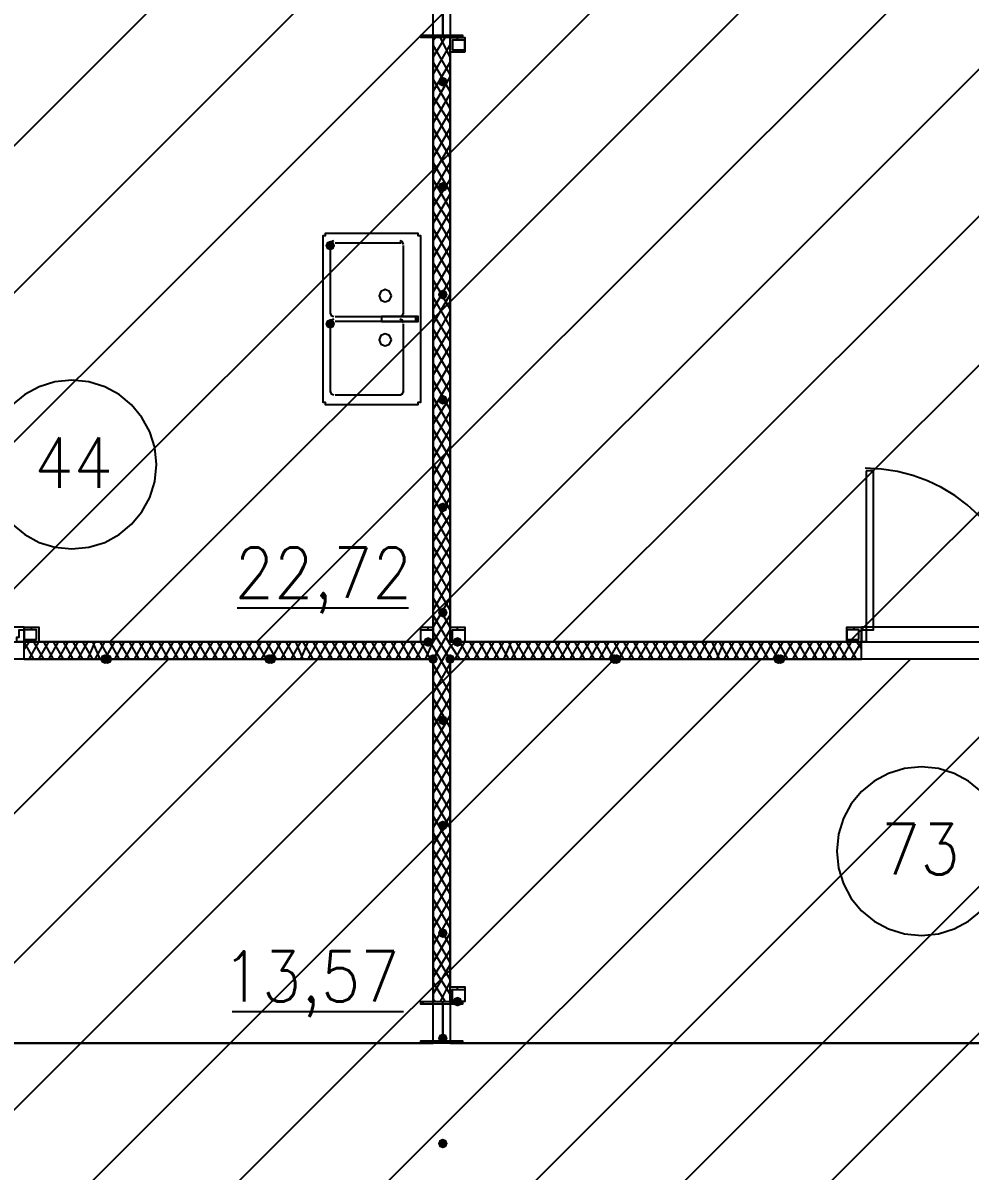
# Model space of a CAD drawing. Header units: millimetres. Extents: x 0 to 420, y 0 to 297.
# Drawn here: x 284.29 to 300.67, y 179.99 to 199.86 of the extents above; entities that cross this region are included whole.
import ezdxf

# ---------------------------------------------------------------- set-up
doc = ezdxf.new("R2010")
doc.units = ezdxf.units.MM
doc.layers.get('0').update_dxf_attribs({"linetype": 'CONTINUOUS'})
doc.styles.get("Standard").update_dxf_attribs({"font": 'STANDARD'})

msp = doc.modelspace()

# ---------------------------------------------------------------- hatches: boundary and pattern name
at = {"true_color": 0x000007}
for points in [[(291.634333, 198.839667), (291.609462, 198.779871), (291.549667, 198.755), (291.489871, 198.779871), (291.465, 198.839667), (291.489871, 198.899462), (291.549667, 198.924333), (291.609462, 198.899463)], [(291.634333, 197.019333), (291.609462, 196.959537), (291.549667, 196.934667), (291.489871, 196.959537), (291.465, 197.019333), (291.489871, 197.079129), (291.549667, 197.104), (291.609462, 197.079129)], [(289.687, 196.003333), (289.662129, 195.943537), (289.602333, 195.918667), (289.542537, 195.943537), (289.517667, 196.003333), (289.542537, 196.063129), (289.602333, 196.088), (289.662129, 196.063129)], [(291.634333, 195.156667), (291.609462, 195.096871), (291.549667, 195.072), (291.489871, 195.096871), (291.465, 195.156667), (291.489871, 195.216462), (291.549667, 195.241333), (291.609462, 195.216463)], [(289.687, 194.648667), (289.662129, 194.588871), (289.602333, 194.564), (289.542537, 194.588871), (289.517667, 194.648667), (289.542537, 194.708462), (289.602333, 194.733333), (289.662129, 194.708463)], [(291.634333, 193.336333), (291.609462, 193.276537), (291.549667, 193.251667), (291.489871, 193.276537), (291.465, 193.336333), (291.489871, 193.396129), (291.549667, 193.421), (291.609462, 193.396129)], [(291.634333, 191.473667), (291.609462, 191.413871), (291.549667, 191.389), (291.489871, 191.413871), (291.465, 191.473667), (291.489871, 191.533462), (291.549667, 191.558333), (291.609462, 191.533463)], [(291.634333, 189.653333), (291.609462, 189.593537), (291.549667, 189.568667), (291.489871, 189.593537), (291.465, 189.653333), (291.489871, 189.713129), (291.549667, 189.738), (291.609462, 189.713129)], [(291.380333, 189.145333), (291.355463, 189.085537), (291.295667, 189.060667), (291.235871, 189.085537), (291.211, 189.145333), (291.235871, 189.205129), (291.295667, 189.23), (291.355462, 189.205129)], [(291.888333, 189.145333), (291.863462, 189.085537), (291.803667, 189.060667), (291.743871, 189.085537), (291.719, 189.145333), (291.743871, 189.205129), (291.803667, 189.23), (291.863462, 189.205129)], [(291.634333, 187.790667), (291.609462, 187.730871), (291.549667, 187.706), (291.489871, 187.730871), (291.465, 187.790667), (291.489871, 187.850462), (291.549667, 187.875333), (291.609462, 187.850463)], [(291.634333, 185.970333), (291.609462, 185.910537), (291.549667, 185.885667), (291.489871, 185.910537), (291.465, 185.970333), (291.489871, 186.030129), (291.549667, 186.055), (291.609462, 186.030129)], [(291.634333, 184.107667), (291.609462, 184.047871), (291.549667, 184.023), (291.489871, 184.047871), (291.465, 184.107667), (291.489871, 184.167462), (291.549667, 184.192333), (291.609462, 184.167463)], [(291.888333, 182.922333), (291.863462, 182.862537), (291.803667, 182.837667), (291.743871, 182.862537), (291.719, 182.922333), (291.743871, 182.982129), (291.803667, 183.007), (291.863462, 182.982129)], [(291.634333, 182.287333), (291.609462, 182.227537), (291.549667, 182.202667), (291.489871, 182.227537), (291.465, 182.287333), (291.489871, 182.347129), (291.549667, 182.372), (291.609462, 182.347129)], [(291.634333, 180.467), (291.609462, 180.407204), (291.549667, 180.382333), (291.489871, 180.407204), (291.465, 180.467), (291.489871, 180.526796), (291.549667, 180.551667), (291.609462, 180.526796)]]:
    msp.add_hatch(color=0, dxfattribs=at).paths.add_polyline_path(points, flags=0)
at = {"true_color": 0x0000fe}
for points in [[(285.792333, 188.849), (285.767462, 188.789204), (285.707667, 188.764333), (285.647871, 188.789204), (285.623, 188.849), (285.647871, 188.908796), (285.707667, 188.933667), (285.767462, 188.908796)], [(285.834667, 188.849), (285.809796, 188.789204), (285.75, 188.764333), (285.690204, 188.789204), (285.665333, 188.849), (285.690204, 188.908796), (285.75, 188.933667), (285.809796, 188.908796)], [(288.628667, 188.849), (288.603796, 188.789204), (288.544, 188.764333), (288.484204, 188.789204), (288.459333, 188.849), (288.484204, 188.908796), (288.544, 188.933667), (288.603796, 188.908796)], [(288.671, 188.849), (288.646129, 188.789204), (288.586333, 188.764333), (288.526538, 188.789204), (288.501667, 188.849), (288.526537, 188.908796), (288.586333, 188.933667), (288.646129, 188.908796)], [(291.465, 188.849), (291.440129, 188.789204), (291.380333, 188.764333), (291.320538, 188.789204), (291.295667, 188.849), (291.320537, 188.908796), (291.380333, 188.933667), (291.440129, 188.908796)], [(291.761333, 188.849), (291.736463, 188.789204), (291.676667, 188.764333), (291.616871, 188.789204), (291.592, 188.849), (291.616871, 188.908796), (291.676667, 188.933667), (291.736462, 188.908796)], [(291.761333, 188.849), (291.736463, 188.789204), (291.676667, 188.764333), (291.616871, 188.789204), (291.592, 188.849), (291.616871, 188.908796), (291.676667, 188.933667), (291.736462, 188.908796)], [(294.597667, 188.849), (294.572796, 188.789204), (294.513, 188.764333), (294.453204, 188.789204), (294.428333, 188.849), (294.453204, 188.908796), (294.513, 188.933667), (294.572796, 188.908796)], [(294.64, 188.849), (294.615129, 188.789204), (294.555333, 188.764333), (294.495538, 188.789204), (294.470667, 188.849), (294.495537, 188.908796), (294.555333, 188.933667), (294.615129, 188.908796)], [(297.434, 188.849), (297.409129, 188.789204), (297.349333, 188.764333), (297.289537, 188.789204), (297.264667, 188.849), (297.289537, 188.908796), (297.349333, 188.933667), (297.409129, 188.908796)], [(297.476333, 188.849), (297.451462, 188.789204), (297.391667, 188.764333), (297.331871, 188.789204), (297.307, 188.849), (297.331871, 188.908796), (297.391667, 188.933667), (297.451462, 188.908796)]]:
    msp.add_hatch(color=0, dxfattribs=at).paths.add_polyline_path(points, flags=0)
at = {"true_color": 0x000007}
h = msp.add_hatch(color=0, dxfattribs=at)
h.paths.add_polyline_path([(284.310667, 188.849), (291.380333, 188.849)], flags=0)
h.paths.add_polyline_path([(291.380333, 188.849), (284.310667, 188.849)], flags=0)
h = msp.add_hatch(color=0, dxfattribs=at)
h.paths.add_polyline_path([(291.676667, 188.849), (298.788667, 188.849)], flags=0)
h.paths.add_polyline_path([(298.788667, 188.849), (291.676667, 188.849)], flags=0)

# ---------------------------------------------------------------- linework, layer by layer
at = {"color": 0, "true_color": 0x000006}
for points in [[(275.547667, 189.145333), (321.479334, 235.076999)], [(278.087667, 189.145333), (324.019334, 235.076999)], [(280.670001, 189.145333), (326.601667, 235.076999)], [(283.210001, 189.145333), (329.141667, 235.076999)], [(285.792334, 189.145333), (331.724, 235.076999)], [(288.332334, 189.145333), (334.306334, 235.076999)], [(290.914667, 189.145333), (336.846334, 235.076999)], [(293.454667, 189.145333), (339.428667, 235.076999)], [(296.037, 189.145333), (341.968667, 235.076999)], [(298.577, 189.145333), (344.551, 235.076999)]]:
    msp.add_lwpolyline(points, dxfattribs=at)
at = {"color": 0, "true_color": 0x000007}
for points in [[(291.380333, 200.321333), (274.277667, 200.321333), (274.277667, 189.145333), (291.380333, 189.145333)], [(291.888333, 199.601667), (291.168667, 199.601667), (291.168667, 199.644), (291.549667, 199.644), (291.549667, 200.279), (291.168667, 200.279), (291.168667, 200.321333), (291.888333, 200.321333), (291.888333, 200.279), (291.549667, 200.279), (291.549667, 199.644), (291.888333, 199.644)], [(308.779333, 200.321333), (291.676667, 200.321333), (291.676667, 189.145333), (308.779333, 189.145333)], [(291.930667, 199.347667), (291.676667, 199.347667), (291.676667, 199.601667), (291.930667, 199.601667)], [(291.930667, 199.39), (291.930667, 199.559333), (291.719, 199.559333), (291.719, 199.39)], [(289.475333, 196.130333), (289.475333, 193.336333), (289.475333, 193.294), (289.517667, 193.294), (289.517667, 193.251667), (291.126333, 193.251667), (291.126333, 193.294), (291.168667, 193.294), (291.168667, 193.336333), (291.168667, 196.130333), (291.168667, 196.172667), (291.126333, 196.172667), (291.126333, 196.215), (289.517667, 196.215), (289.517667, 196.172667), (289.475333, 196.172667)], [(290.660667, 195.1355), (290.629673, 195.21034), (290.554833, 195.241333), (290.479993, 195.21034), (290.449, 195.1355), (290.479993, 195.06066), (290.554833, 195.029667), (290.629673, 195.06066)], [(290.491333, 194.775667), (290.491333, 194.733333), (290.491333, 194.691), (291.084, 194.691), (291.084, 194.733333), (291.126333, 194.733333), (291.084, 194.733333), (291.084, 194.775667)], [(290.83, 194.775667), (290.914667, 194.775667)], [(290.83, 194.691), (290.914667, 194.691)], [(290.914667, 194.775667), (291.084, 194.775667), (291.084, 194.733333), (291.126333, 194.733333), (291.084, 194.733333), (291.084, 194.691), (290.914667, 194.691), (291.126333, 194.691), (291.126333, 194.775667)], [(290.660667, 194.3735), (290.629673, 194.44834), (290.554833, 194.479333), (290.479993, 194.44834), (290.449, 194.3735), (290.479993, 194.29866), (290.554833, 194.267667), (290.629673, 194.29866)], [(298.873333, 192.108667), (298.873333, 189.357), (299.000333, 189.357), (299.000333, 192.108667)], [(284.183667, 189.145333), (284.183667, 189.23), (284.226, 189.23), (284.226, 189.357), (284.310667, 189.357), (284.310667, 189.145333)], [(284.564667, 189.145333), (284.310667, 189.145333), (284.310667, 189.399333), (284.564667, 189.399333)], [(284.522333, 189.187667), (284.522333, 189.357), (284.310667, 189.357), (284.310667, 189.187667)], [(291.380333, 189.145333), (291.168667, 189.145333), (291.168667, 189.357), (291.380333, 189.357), (291.380333, 189.145333), (291.168667, 189.145333), (291.168667, 189.399333), (291.380333, 189.399333)], [(291.930667, 189.145333), (291.719, 189.145333), (291.719, 189.357), (291.930667, 189.357), (291.930667, 189.145333), (291.676667, 189.145333), (291.676667, 189.399333), (291.930667, 189.399333)], [(298.788667, 189.145333), (298.534667, 189.145333), (298.534667, 189.399333), (298.788667, 189.399333)], [(298.746333, 189.187667), (298.746333, 189.357), (298.534667, 189.357), (298.534667, 189.187667)], [(298.788667, 189.145333), (298.788667, 189.357), (298.873333, 189.357), (298.873333, 189.23), (298.873333, 189.145333)], [(284.310667, 188.849), (291.380333, 188.849)], [(291.380333, 188.849), (284.310667, 188.849)], [(284.310667, 188.849), (291.380333, 188.849), (284.310667, 188.849), (291.380333, 188.849)], [(291.676667, 188.849), (298.788667, 188.849)], [(298.788667, 188.849), (291.676667, 188.849)], [(298.788667, 188.849), (291.676667, 188.849)], [(298.788667, 188.849), (291.676667, 188.849)], [(291.930667, 182.922333), (291.719, 182.922333), (291.719, 183.134), (291.930667, 183.134), (291.930667, 182.922333), (291.676667, 182.922333), (291.676667, 183.176333), (291.930667, 183.176333)], [(291.888333, 182.202667), (291.168667, 182.202667), (291.168667, 182.245), (291.549667, 182.245), (291.549667, 182.88), (291.168667, 182.88), (291.168667, 182.922333), (291.888333, 182.922333), (291.888333, 182.88), (291.549667, 182.88), (291.549667, 182.245), (291.888333, 182.245)]]:
    msp.add_lwpolyline(points, close=True, dxfattribs=at)
for points in [[(291.549667, 199.601667), (291.549667, 200.321333)], [(291.211, 199.601667), (291.211, 199.644)], [(291.380333, 199.601667), (291.380333, 199.644)], [(291.719, 199.601667), (291.719, 199.644)], [(291.888333, 199.601667), (291.888333, 199.644)], [(291.380333, 199.559333), (291.422667, 199.601667)], [(291.380333, 199.263), (291.592, 199.601667)], [(291.676667, 189.145333), (291.676667, 199.601667), (291.380333, 199.601667), (291.380333, 189.145333)], [(291.380333, 198.966667), (291.676667, 199.474667)], [(291.676667, 198.966667), (291.380333, 199.474667)], [(291.676667, 199.263), (291.507333, 199.601667)], [(291.676667, 199.559333), (291.676667, 199.601667)], [(291.803667, 199.559333), (291.803667, 199.601667)], [(291.803667, 199.347667), (291.803667, 199.39)], [(291.380333, 198.670333), (291.676667, 199.178333)], [(291.676667, 198.670333), (291.380333, 199.178333)], [(291.380333, 198.416333), (291.676667, 198.924333)], [(291.676667, 198.374), (291.380333, 198.882)], [(291.380333, 198.12), (291.676667, 198.628)], [(291.676667, 198.12), (291.380333, 198.585667)], [(291.380333, 197.823667), (291.676667, 198.331667)], [(291.676667, 197.823667), (291.380333, 198.331667)], [(291.380333, 197.527333), (291.676667, 198.035333)], [(291.676667, 197.527333), (291.380333, 198.035333)], [(291.380333, 197.231), (291.676667, 197.739)], [(291.676667, 197.231), (291.380333, 197.739)], [(291.380333, 196.934667), (291.676667, 197.442667)], [(291.676667, 196.934667), (291.380333, 197.442667)], [(291.380333, 196.680667), (291.676667, 197.146333)], [(291.676667, 196.638333), (291.380333, 197.146333)], [(291.380333, 196.384333), (291.676667, 196.892333)], [(291.676667, 196.384333), (291.380333, 196.85)], [(291.380333, 196.088), (291.676667, 196.596)], [(291.676667, 196.088), (291.380333, 196.596)], [(291.380333, 195.791667), (291.676667, 196.299667)], [(291.676667, 195.791667), (291.380333, 196.299667)], [(289.665833, 196.088), (289.620939, 196.069394), (289.602333, 196.0245)], [(290.872333, 196.0245), (290.853728, 196.069394), (290.808833, 196.088)], [(289.602333, 196.003333), (289.602333, 194.818)], [(290.83, 196.045667), (289.687, 196.045667)], [(290.872333, 194.818), (290.872333, 196.003333)], [(291.380333, 195.495333), (291.676667, 196.003333)], [(291.676667, 195.495333), (291.380333, 196.003333)], [(291.380333, 195.199), (291.676667, 195.707)], [(291.676667, 195.199), (291.380333, 195.707)], [(291.380333, 194.902667), (291.676667, 195.410667)], [(291.676667, 194.902667), (291.380333, 195.410667)], [(291.380333, 194.648667), (291.676667, 195.156667)], [(291.676667, 194.606333), (291.380333, 195.114333)], [(289.602333, 194.839167), (289.620939, 194.794272), (289.665833, 194.775667)], [(289.665833, 194.733333), (289.620939, 194.714728), (289.602333, 194.669833)], [(289.687, 194.775667), (290.83, 194.775667)], [(290.83, 194.691), (289.687, 194.691)], [(290.808833, 194.775667), (290.853728, 194.794272), (290.872333, 194.839167)], [(290.872333, 194.669833), (290.853728, 194.714728), (290.808833, 194.733333)], [(291.380333, 194.352333), (291.676667, 194.860333)], [(291.676667, 194.352333), (291.380333, 194.818)], [(289.602333, 194.648667), (289.602333, 193.463333)], [(290.872333, 193.463333), (290.872333, 194.648667)], [(291.380333, 194.056), (291.676667, 194.564)], [(291.676667, 194.056), (291.380333, 194.564)], [(291.380333, 193.759667), (291.676667, 194.267667)], [(291.676667, 193.759667), (291.380333, 194.267667)], [(291.380333, 193.463333), (291.676667, 193.971333)], [(291.676667, 193.463333), (291.380333, 193.971333)], [(286.596667, 192.2145), (286.566995, 192.508844), (286.481894, 192.782996), (286.347238, 193.031083), (286.168899, 193.247232), (285.952749, 193.425572), (285.704662, 193.560228), (285.43051, 193.645328), (285.136167, 193.675), (284.841823, 193.645328), (284.567671, 193.560228), (284.319584, 193.425572), (284.103434, 193.247232), (283.925095, 193.031083), (283.790439, 192.782996), (283.705339, 192.508844), (283.675667, 192.2145)], [(289.602333, 193.4845), (289.620939, 193.439605), (289.665833, 193.421)], [(290.808833, 193.421), (290.853728, 193.439605), (290.872333, 193.4845)], [(291.380333, 193.167), (291.676667, 193.675)], [(291.676667, 193.167), (291.380333, 193.675)], [(289.687, 193.421), (290.83, 193.421)], [(291.380333, 192.913), (291.676667, 193.378667)], [(291.676667, 192.870667), (291.380333, 193.378667)], [(291.380333, 192.616667), (291.676667, 193.124667)], [(291.676667, 192.616667), (291.380333, 193.082333)], [(291.380333, 192.320333), (291.676667, 192.828333)], [(291.676667, 192.320333), (291.380333, 192.828333)], [(291.380333, 192.024), (291.676667, 192.532)], [(291.676667, 192.024), (291.380333, 192.532)], [(283.675667, 192.2145), (283.705339, 191.920156), (283.790439, 191.646004), (283.925095, 191.397917), (284.103434, 191.181768), (284.319584, 191.003428), (284.567671, 190.868772), (284.841823, 190.783672), (285.136167, 190.754), (285.43051, 190.783672), (285.704662, 190.868772), (285.952749, 191.003428), (286.168899, 191.181768), (286.347238, 191.397917), (286.481894, 191.646004), (286.566995, 191.920156), (286.596667, 192.2145)], [(291.380333, 191.727667), (291.676667, 192.235667)], [(291.676667, 191.727667), (291.380333, 192.235667)], [(301.625, 189.378167), (301.610684, 189.661675), (301.568666, 189.936994), (301.50034, 190.202728), (301.407099, 190.457485), (301.290337, 190.69987), (301.151448, 190.928491), (300.991824, 191.141952), (300.812861, 191.338861), (300.615952, 191.517824), (300.402491, 191.677448), (300.17387, 191.816337), (299.931485, 191.933099), (299.676728, 192.02634), (299.410994, 192.094666), (299.135675, 192.136684), (298.852167, 192.151)], [(291.380333, 191.431333), (291.676667, 191.939333)], [(291.676667, 191.431333), (291.380333, 191.939333)], [(291.380333, 191.135), (291.676667, 191.643)], [(291.676667, 191.135), (291.380333, 191.643)], [(291.380333, 190.881), (291.676667, 191.346667)], [(291.676667, 190.838667), (291.380333, 191.346667)], [(291.380333, 190.584667), (291.676667, 191.092667)], [(291.676667, 190.584667), (291.380333, 191.050333)], [(291.380333, 190.288333), (291.676667, 190.796333)], [(291.676667, 190.288333), (291.380333, 190.796333)], [(291.380333, 189.992), (291.676667, 190.5)], [(291.676667, 189.992), (291.380333, 190.5)], [(291.380333, 189.695667), (291.676667, 190.203667)], [(291.676667, 189.695667), (291.380333, 190.203667)], [(287.993667, 189.738), (290.957, 189.738)], [(291.380333, 189.399333), (291.676667, 189.907333)], [(291.676667, 189.399333), (291.380333, 189.907333)], [(291.380333, 189.145333), (291.676667, 189.611)], [(291.676667, 189.103), (291.380333, 189.611)], [(284.310667, 189.272333), (284.310667, 189.399333), (282.829, 189.399333)], [(284.437667, 189.357), (284.437667, 189.399333)], [(291.295667, 189.357), (291.295667, 189.399333)], [(291.380333, 188.849), (291.676667, 189.357)], [(291.676667, 188.849), (291.380333, 189.314667)], [(291.803667, 189.357), (291.803667, 189.399333)], [(298.661667, 189.357), (298.661667, 189.399333)], [(300.228, 189.399333), (298.788667, 189.399333), (298.788667, 189.272333)], [(301.709667, 189.272333), (301.709667, 189.399333), (300.228, 189.399333)], [(282.829, 189.145333), (284.310667, 189.145333), (284.310667, 189.272333)], [(284.310667, 189.018333), (284.395333, 189.145333)], [(284.48, 188.849), (284.310667, 189.145333)], [(284.310667, 188.849), (284.310667, 189.145333)], [(284.310667, 188.849), (284.310667, 189.145333)], [(291.380333, 189.145333), (284.310667, 189.145333)], [(284.395333, 188.849), (284.564667, 189.145333)], [(284.437667, 189.145333), (284.437667, 189.187667)], [(284.649333, 188.849), (284.48, 189.145333)], [(284.564667, 188.849), (284.734, 189.145333)], [(284.818667, 188.849), (284.649333, 189.145333)], [(284.734, 188.849), (284.903333, 189.145333)], [(284.988, 188.849), (284.818667, 189.145333)], [(284.903333, 188.849), (285.072667, 189.145333)], [(285.157333, 188.849), (284.988, 189.145333)], [(285.072667, 188.849), (285.242, 189.145333)], [(285.326667, 188.849), (285.157333, 189.145333)], [(285.242, 188.849), (285.411333, 189.145333)], [(285.496, 188.849), (285.326667, 189.145333)], [(285.411333, 188.849), (285.538333, 189.145333)], [(285.623, 188.849), (285.496, 189.145333)], [(285.538333, 188.849), (285.707667, 189.145333)], [(285.792333, 188.849), (285.623, 189.145333)], [(285.707667, 188.849), (285.877, 189.145333)], [(285.961667, 188.849), (285.792333, 189.145333)], [(285.877, 188.849), (286.046333, 189.145333)], [(286.131, 188.849), (285.961667, 189.145333)], [(286.046333, 188.849), (286.215667, 189.145333)], [(286.300333, 188.849), (286.131, 189.145333)], [(286.215667, 188.849), (286.385, 189.145333)], [(286.469667, 188.849), (286.300333, 189.145333)], [(286.385, 188.849), (286.554333, 189.145333)], [(286.639, 188.849), (286.469667, 189.145333)], [(286.554333, 188.849), (286.723667, 189.145333)], [(286.808333, 188.849), (286.639, 189.145333)], [(286.723667, 188.849), (286.893, 189.145333)], [(286.977667, 188.849), (286.808333, 189.145333)], [(286.893, 188.849), (287.062333, 189.145333)], [(287.147, 188.849), (286.977667, 189.145333)], [(287.062333, 188.849), (287.231667, 189.145333)], [(287.316333, 188.849), (287.147, 189.145333)], [(287.231667, 188.849), (287.401, 189.145333)], [(287.485667, 188.849), (287.316333, 189.145333)], [(287.401, 188.849), (287.570333, 189.145333)], [(287.655, 188.849), (287.485667, 189.145333)], [(287.570333, 188.849), (287.739667, 189.145333)], [(287.824333, 188.849), (287.655, 189.145333)], [(287.739667, 188.849), (287.909, 189.145333)], [(287.993667, 188.849), (287.824333, 189.145333)], [(287.909, 188.849), (288.078333, 189.145333)], [(288.163, 188.849), (287.993667, 189.145333)], [(288.078333, 188.849), (288.247667, 189.145333)], [(288.332333, 188.849), (288.163, 189.145333)], [(288.247667, 188.849), (288.417, 189.145333)], [(288.501667, 188.849), (288.332333, 189.145333)], [(288.417, 188.849), (288.586333, 189.145333)], [(288.671, 188.849), (288.501667, 189.145333)], [(288.586333, 188.849), (288.755667, 189.145333)], [(288.840333, 188.849), (288.671, 189.145333)], [(288.755667, 188.849), (288.925, 189.145333)], [(289.009667, 188.849), (288.840333, 189.145333)], [(288.925, 188.849), (289.094333, 189.145333)], [(289.136667, 188.849), (289.009667, 189.145333)], [(289.094333, 188.849), (289.221333, 189.145333)], [(289.306, 188.849), (289.136667, 189.145333)], [(289.221333, 188.849), (289.390667, 189.145333)], [(289.475333, 188.849), (289.306, 189.145333)], [(289.390667, 188.849), (289.56, 189.145333)], [(289.644667, 188.849), (289.475333, 189.145333)], [(289.56, 188.849), (289.729333, 189.145333)], [(289.814, 188.849), (289.644667, 189.145333)], [(289.729333, 188.849), (289.898667, 189.145333)], [(289.983333, 188.849), (289.814, 189.145333)], [(289.898667, 188.849), (290.068, 189.145333)], [(290.152667, 188.849), (289.983333, 189.145333)], [(290.068, 188.849), (290.237333, 189.145333)], [(290.322, 188.849), (290.152667, 189.145333)], [(290.237333, 188.849), (290.406667, 189.145333)], [(290.491333, 188.849), (290.322, 189.145333)], [(290.406667, 188.849), (290.576, 189.145333)], [(290.660667, 188.849), (290.491333, 189.145333)], [(290.576, 188.849), (290.745333, 189.145333)], [(290.83, 188.849), (290.660667, 189.145333)], [(290.745333, 188.849), (290.914667, 189.145333)], [(290.999333, 188.849), (290.83, 189.145333)], [(290.914667, 188.849), (291.084, 189.145333)], [(291.168667, 188.849), (290.999333, 189.145333)], [(291.084, 188.849), (291.253333, 189.145333)], [(291.338, 188.849), (291.168667, 189.145333)], [(291.253333, 188.849), (291.380333, 189.145333)], [(291.380333, 189.060667), (291.338, 189.145333)], [(291.676667, 189.060667), (291.761333, 189.145333)], [(298.788667, 189.145333), (291.676667, 189.145333)], [(291.761333, 188.849), (291.930667, 189.145333)], [(292.015333, 188.849), (291.846, 189.145333)], [(291.930667, 188.849), (292.1, 189.145333)], [(292.184667, 188.849), (292.015333, 189.145333)], [(292.1, 188.849), (292.269333, 189.145333)], [(292.354, 188.849), (292.184667, 189.145333)], [(292.269333, 188.849), (292.438667, 189.145333)], [(292.523333, 188.849), (292.354, 189.145333)], [(292.438667, 188.849), (292.608, 189.145333)], [(292.692667, 188.849), (292.523333, 189.145333)], [(292.608, 188.849), (292.735, 189.145333)], [(292.819667, 188.849), (292.692667, 189.145333)], [(292.735, 188.849), (292.904333, 189.145333)], [(292.989, 188.849), (292.819667, 189.145333)], [(292.904333, 188.849), (293.073667, 189.145333)], [(293.158333, 188.849), (292.989, 189.145333)], [(293.073667, 188.849), (293.243, 189.145333)], [(293.327667, 188.849), (293.158333, 189.145333)], [(293.243, 188.849), (293.412333, 189.145333)], [(293.497, 188.849), (293.327667, 189.145333)], [(293.412333, 188.849), (293.581667, 189.145333)], [(293.666333, 188.849), (293.497, 189.145333)], [(293.581667, 188.849), (293.751, 189.145333)], [(293.835667, 188.849), (293.666333, 189.145333)], [(293.751, 188.849), (293.920333, 189.145333)], [(294.005, 188.849), (293.835667, 189.145333)], [(293.920333, 188.849), (294.089667, 189.145333)], [(294.174333, 188.849), (294.005, 189.145333)], [(294.089667, 188.849), (294.259, 189.145333)], [(294.343667, 188.849), (294.174333, 189.145333)], [(294.259, 188.849), (294.428333, 189.145333)], [(294.513, 188.849), (294.343667, 189.145333)], [(294.428333, 188.849), (294.597667, 189.145333)], [(294.682333, 188.849), (294.513, 189.145333)], [(294.597667, 188.849), (294.767, 189.145333)], [(294.851667, 188.849), (294.682333, 189.145333)], [(294.767, 188.849), (294.936333, 189.145333)], [(295.021, 188.849), (294.851667, 189.145333)], [(294.936333, 188.849), (295.105667, 189.145333)], [(295.190333, 188.849), (295.021, 189.145333)], [(295.105667, 188.849), (295.275, 189.145333)], [(295.359667, 188.849), (295.190333, 189.145333)], [(295.275, 188.849), (295.444333, 189.145333)], [(295.529, 188.849), (295.359667, 189.145333)], [(295.444333, 188.849), (295.613667, 189.145333)], [(295.698333, 188.849), (295.529, 189.145333)], [(295.613667, 188.849), (295.783, 189.145333)], [(295.867667, 188.849), (295.698333, 189.145333)], [(295.783, 188.849), (295.952333, 189.145333)], [(296.037, 188.849), (295.867667, 189.145333)], [(295.952333, 188.849), (296.121667, 189.145333)], [(296.206333, 188.849), (296.037, 189.145333)], [(296.121667, 188.849), (296.291, 189.145333)], [(296.333333, 188.849), (296.206333, 189.145333)], [(296.291, 188.849), (296.418, 189.145333)], [(296.502667, 188.849), (296.333333, 189.145333)], [(296.418, 188.849), (296.587333, 189.145333)], [(296.672, 188.849), (296.502667, 189.145333)], [(296.587333, 188.849), (296.756667, 189.145333)], [(296.841333, 188.849), (296.672, 189.145333)], [(296.756667, 188.849), (296.926, 189.145333)], [(297.010667, 188.849), (296.841333, 189.145333)], [(296.926, 188.849), (297.095333, 189.145333)], [(297.18, 188.849), (297.010667, 189.145333)], [(297.095333, 188.849), (297.264667, 189.145333)], [(297.349333, 188.849), (297.18, 189.145333)], [(297.264667, 188.849), (297.434, 189.145333)], [(297.518667, 188.849), (297.349333, 189.145333)], [(297.434, 188.849), (297.603333, 189.145333)], [(297.688, 188.849), (297.518667, 189.145333)], [(297.603333, 188.849), (297.772667, 189.145333)], [(297.857333, 188.849), (297.688, 189.145333)], [(297.772667, 188.849), (297.942, 189.145333)], [(298.026667, 188.849), (297.857333, 189.145333)], [(297.942, 188.849), (298.111333, 189.145333)], [(298.196, 188.849), (298.026667, 189.145333)], [(298.111333, 188.849), (298.280667, 189.145333)], [(298.365333, 188.849), (298.196, 189.145333)], [(298.280667, 188.849), (298.45, 189.145333)], [(298.534667, 188.849), (298.365333, 189.145333)], [(298.45, 188.849), (298.619333, 189.145333)], [(298.704, 188.849), (298.534667, 189.145333)], [(298.619333, 188.849), (298.788667, 189.145333)], [(298.661667, 189.145333), (298.661667, 189.187667)], [(298.788667, 189.018333), (298.704, 189.145333)], [(298.788667, 189.272333), (298.788667, 189.145333), (300.228, 189.145333)], [(298.788667, 188.849), (298.788667, 189.145333)], [(298.788667, 188.849), (298.788667, 189.145333)], [(300.228, 189.145333), (301.709667, 189.145333), (301.709667, 189.272333)], [(291.380333, 188.552667), (291.676667, 189.060667)], [(291.676667, 188.552667), (291.380333, 189.060667)], [(291.846, 188.849), (291.676667, 189.103)], [(284.310667, 188.849), (291.380333, 188.849), (284.310667, 188.849), (291.380333, 188.849)], [(284.310667, 188.849), (291.380333, 188.849)], [(291.380333, 188.849), (291.380333, 182.922333), (291.676667, 182.922333)], [(291.380333, 188.256333), (291.676667, 188.764333)], [(291.676667, 188.256333), (291.380333, 188.764333)], [(298.788667, 188.849), (291.676667, 188.849), (298.788667, 188.849), (291.676667, 188.849)], [(291.676667, 188.849), (298.788667, 188.849)], [(291.676667, 182.922333), (291.676667, 188.849)], [(291.380333, 187.96), (291.676667, 188.468)], [(291.676667, 187.96), (291.380333, 188.468)], [(291.380333, 187.663667), (291.676667, 188.171667)], [(291.676667, 187.663667), (291.380333, 188.171667)], [(291.380333, 187.367333), (291.676667, 187.875333)], [(291.676667, 187.367333), (291.380333, 187.875333)], [(291.380333, 187.113333), (291.676667, 187.579)], [(291.676667, 187.071), (291.380333, 187.579)], [(291.380333, 186.817), (291.676667, 187.325)], [(291.676667, 186.817), (291.380333, 187.282667)], [(291.380333, 186.520667), (291.676667, 187.028667)], [(291.676667, 186.520667), (291.380333, 187.028667)], [(301.286333, 185.525833), (301.256661, 185.820177), (301.171561, 186.094329), (301.036905, 186.342416), (300.858566, 186.558566), (300.642416, 186.736905), (300.394329, 186.871561), (300.120177, 186.956661), (299.825833, 186.986333), (299.53149, 186.956661), (299.257338, 186.871561), (299.009251, 186.736905), (298.793101, 186.558566), (298.614762, 186.342416), (298.480106, 186.094329), (298.395005, 185.820177), (298.365333, 185.525833)], [(291.380333, 186.224333), (291.676667, 186.732333)], [(291.676667, 186.224333), (291.380333, 186.732333)], [(291.380333, 185.928), (291.676667, 186.436)], [(291.676667, 185.928), (291.380333, 186.436)], [(291.380333, 185.631667), (291.676667, 186.139667)], [(291.676667, 185.631667), (291.380333, 186.139667)], [(291.380333, 185.377667), (291.676667, 185.843333)], [(291.676667, 185.335333), (291.380333, 185.843333)], [(291.380333, 185.081333), (291.676667, 185.589333)], [(291.676667, 185.081333), (291.380333, 185.547)], [(298.365333, 185.525833), (298.395005, 185.23149), (298.480106, 184.957338), (298.614762, 184.709251), (298.793101, 184.493101), (299.009251, 184.314762), (299.257338, 184.180106), (299.53149, 184.095005), (299.825833, 184.065333), (300.120177, 184.095005), (300.394329, 184.180106), (300.642416, 184.314762), (300.858566, 184.493101), (301.036905, 184.709251), (301.171561, 184.957338), (301.256661, 185.23149), (301.286333, 185.525833)], [(291.380333, 184.785), (291.676667, 185.293)], [(291.676667, 184.785), (291.380333, 185.293)], [(291.380333, 184.488667), (291.676667, 184.996667)], [(291.676667, 184.488667), (291.380333, 184.996667)], [(291.380333, 184.192333), (291.676667, 184.700333)], [(291.676667, 184.192333), (291.380333, 184.700333)], [(291.380333, 183.896), (291.676667, 184.404)], [(291.676667, 183.896), (291.380333, 184.404)], [(291.380333, 183.599667), (291.676667, 184.107667)], [(291.676667, 183.599667), (291.380333, 184.107667)], [(291.380333, 183.345667), (291.676667, 183.811333)], [(291.676667, 183.303333), (291.380333, 183.811333)], [(291.380333, 183.049333), (291.676667, 183.557333)], [(291.676667, 183.049333), (291.380333, 183.515)], [(291.592, 182.922333), (291.380333, 183.261)], [(291.507333, 182.922333), (291.676667, 183.261)], [(291.803667, 183.134), (291.803667, 183.176333)], [(291.422667, 182.922333), (291.380333, 182.964667)], [(291.676667, 182.922333), (291.676667, 182.964667)], [(291.211, 182.88), (291.211, 182.922333)], [(291.380333, 182.88), (291.380333, 182.922333)], [(291.549667, 182.202667), (291.549667, 182.922333)], [(291.719, 182.88), (291.719, 182.922333)], [(291.888333, 182.88), (291.888333, 182.922333)], [(287.909, 182.753), (290.872333, 182.753)], [(291.211, 182.202667), (291.211, 182.245)], [(291.380333, 182.202667), (291.380333, 182.245)], [(291.719, 182.202667), (291.719, 182.245)], [(291.888333, 182.202667), (291.888333, 182.245)]]:
    msp.add_lwpolyline(points, dxfattribs=at)
at = {"color": 0, "true_color": 0x000020}
for points in [[(262.636001, 164.676666), (286.808334, 188.848999)], [(265.218334, 164.676666), (289.390667, 188.848999)], [(267.758334, 164.676666), (291.930667, 188.848999)], [(270.340667, 164.676666), (294.513001, 188.848999)], [(272.880667, 164.676666), (297.053, 188.848999)], [(275.463001, 164.676666), (299.635334, 188.848999)], [(278.003001, 164.676666), (302.175334, 188.848999)], [(280.585334, 164.676666), (304.757667, 188.848999)], [(283.125334, 164.676666), (307.297667, 188.848999)]]:
    msp.add_lwpolyline(points, dxfattribs=at)
at = {"color": 0, "true_color": 0x0000ab}
for points in [[(274.277667, 188.849), (274.277667, 182.202667), (291.380333, 182.202667), (291.380333, 188.849)], [(308.779333, 188.849), (291.676667, 188.849), (291.676667, 182.202667), (308.779333, 182.202667)]]:
    msp.add_lwpolyline(points, close=True, dxfattribs=at)
at = {"color": 0, "true_color": 0x000008}
msp.add_lwpolyline([(256.413, 171.323), (377.867333, 171.323), (377.867333, 182.202667), (256.413, 182.202667)], close=True, dxfattribs=at)

# ---------------------------------------------------------------- texts
at = {"color": 0, "true_color": 0x000007, "char_height": 0.872032, "attachment_point": 1}
for s, insert, width in [('44', (284.48, 192.684364), 1.25960183), ('22,72', (287.95133, 190.779364), 2.76143456), ('73', (299.12734, 185.995702), 1.06581688), ('13,57', (287.739663, 183.794364), 2.56764984)]:
    msp.add_mtext(s, dxfattribs=dict(at, insert=insert, width=width))

doc.saveas('drawing.dxf')
